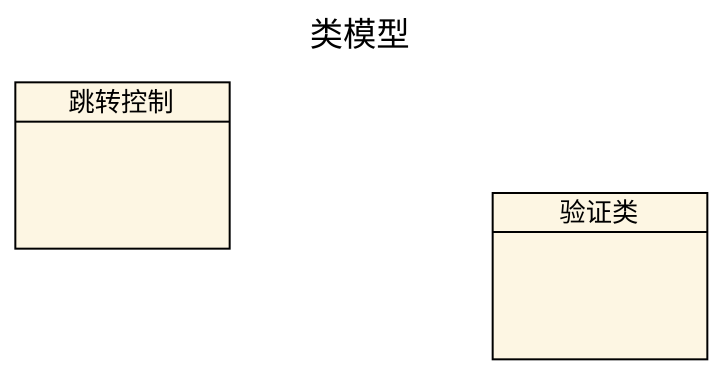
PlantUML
@startuml
title 类模型
hide circle
hide empty members
class 跳转控制
class 验证类
@enduml
